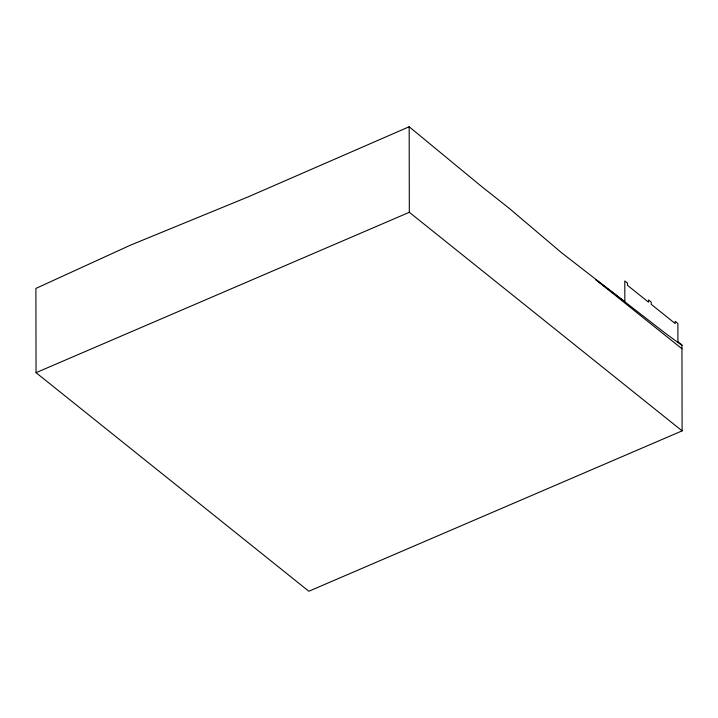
<?xml version="1.0" encoding="UTF-8"?>
<svg xmlns="http://www.w3.org/2000/svg" width="718" height="718" viewBox="0 0 718 718"><rect width="100%" height="100%" fill="white"/><g stroke="black" fill="none" stroke-linecap="round" stroke-linejoin="round"><path stroke-width="1.08" d="M681.947 345.403L665.676 333.493L561.584 252.772L509.529 208.597L481.275 186.24L409.17 126.754L248.132 196.885L130.532 245.134L35.9 288.421L36.044 372.678L308.83 591.246L682.1 430.863L681.947 344.873L677.927 341.831M36.044 372.678L409.323 212.295L682.1 430.863M681.956 348.769L595.877 279.796L624.831 301.686L624.795 280.962L627.496 283.134L627.505 285.333L648.516 302.17L648.507 299.971L651.235 302.152L651.235 304.351L675.18 323.54L675.18 321.332L677.891 323.513L677.918 342.262M409.17 126.754L409.323 212.295"/></g></svg>
